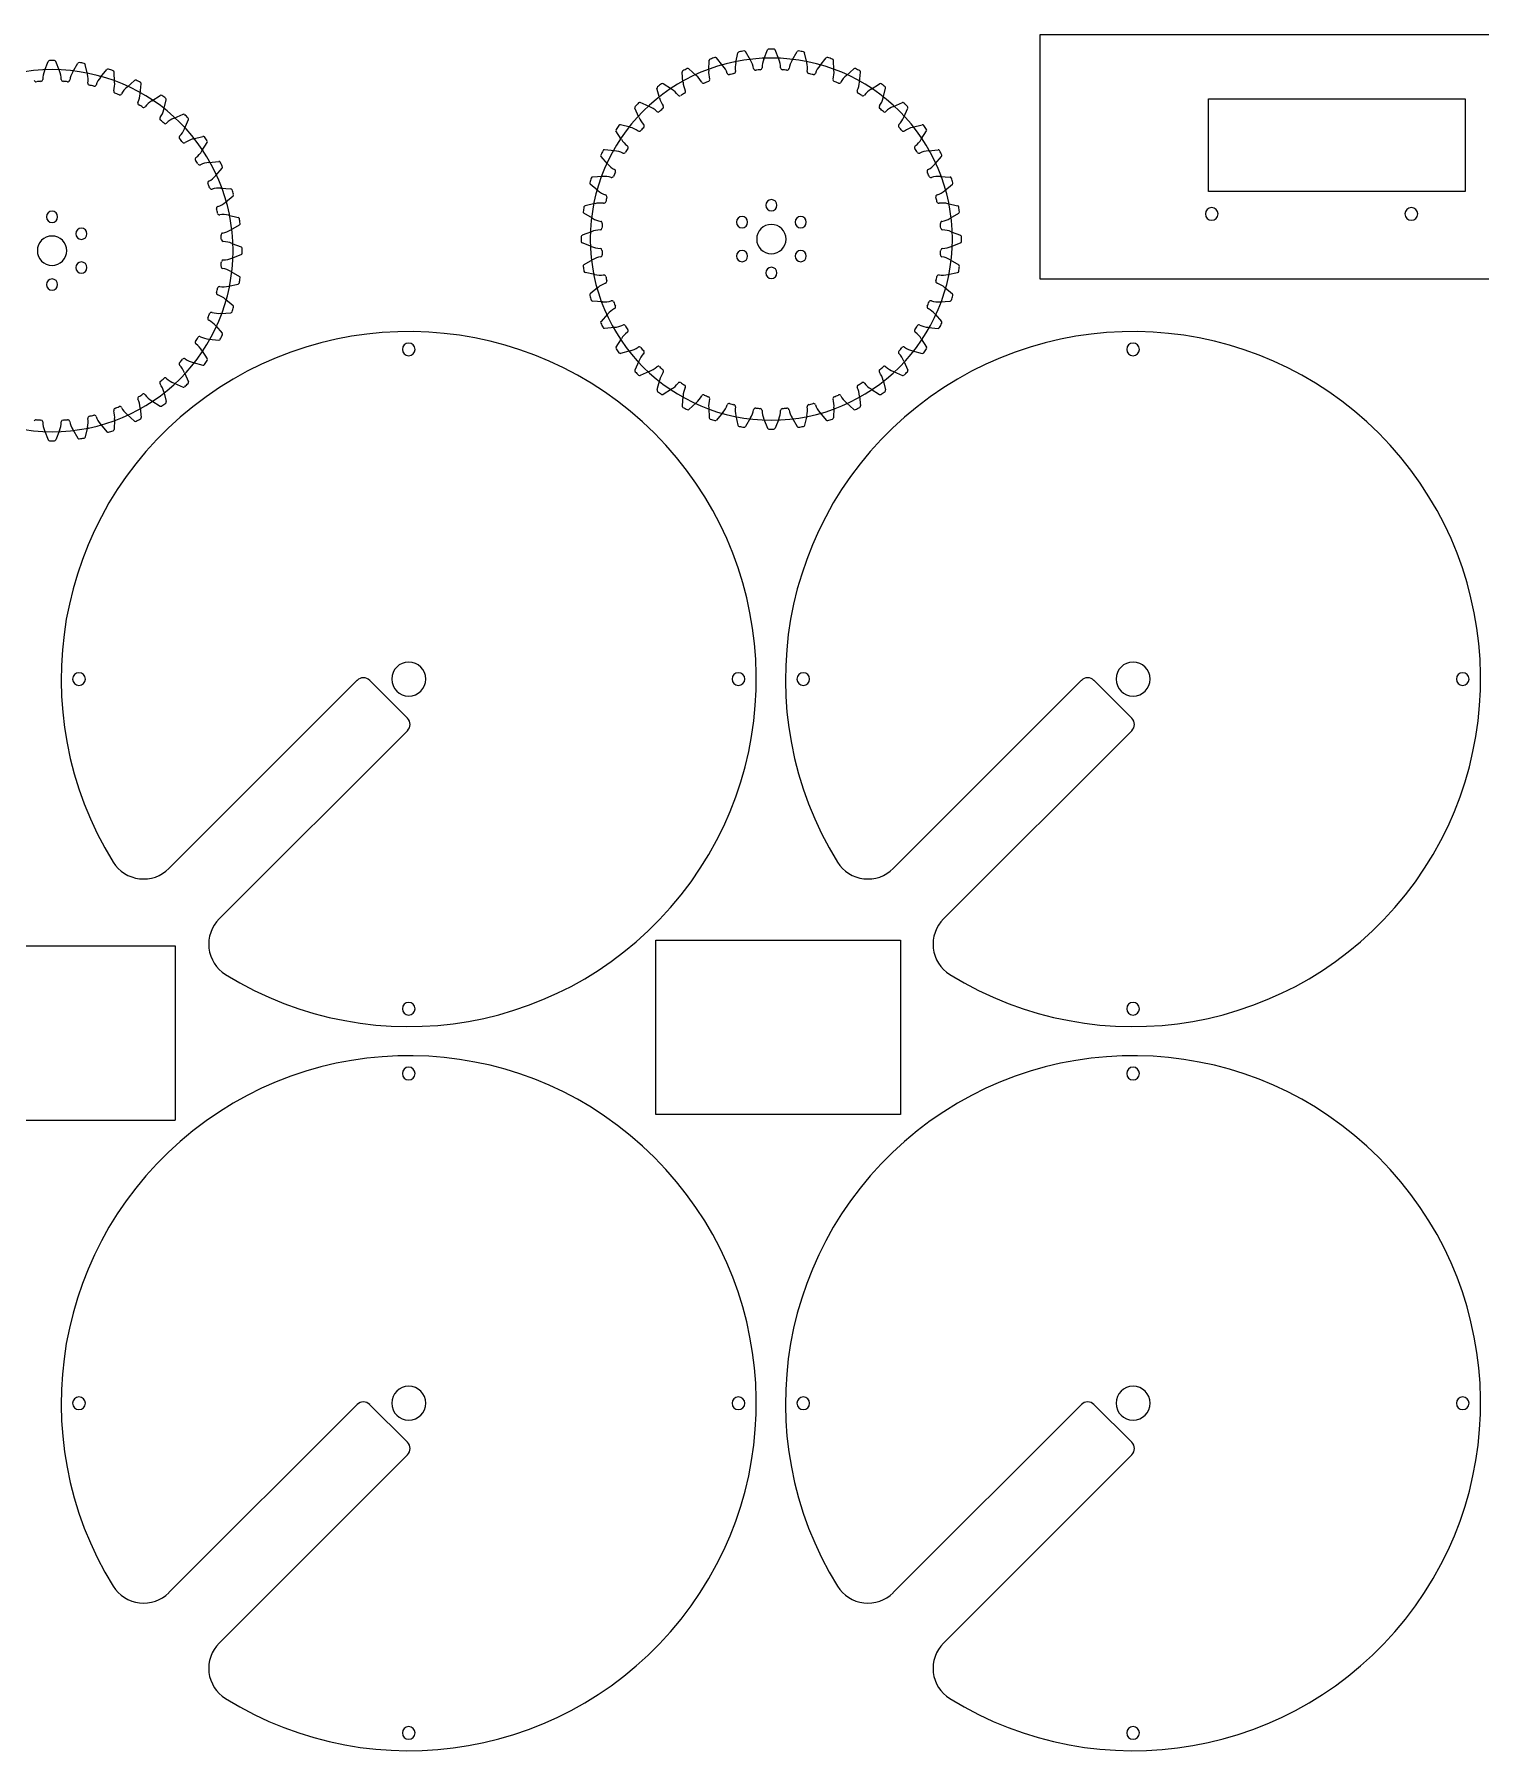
# Model space of a CAD drawing. Header units: inches. Extents: x 0.2 to 47.9, y 0.4 to 46.3.
# Drawn here: x 15.86 to 31.84, y 16.41 to 35.37 of the extents above; entities that cross this region are included whole.
import ezdxf

# ---------------------------------------------------------------- set-up
doc = ezdxf.new("R2010")
doc.units = ezdxf.units.IN
doc.layers.get('0').update_dxf_attribs({"linetype": 'CONTINUOUS'})
doc.layers.add('10', color=7, linetype='CONTINUOUS')
doc.layers.add('3', color=7, linetype='CONTINUOUS')

msp = doc.modelspace()

# ---------------------------------------------------------------- linework, layer by layer
at = {"color": 0, "linetype": 'CONTINUOUS'}
for p, q in [((26.976, 32.668), (26.976, 35.372)), ((26.976, 35.372), (38.794, 35.372)), ((28.834, 34.66), (31.669, 34.66)), ((28.834, 33.637), (28.834, 34.66)), ((31.669, 34.66), (31.669, 33.637)), ((31.669, 33.637), (28.834, 33.637)), ((38.794, 32.668), (26.976, 32.668)), ((17.35, 26.157), (19.429, 28.236)), ((19.986, 27.818), (19.568, 28.236)), ((25.35, 26.157), (27.429, 28.236)), ((27.986, 27.818), (27.568, 28.236)), ((17.907, 25.6), (19.986, 27.679)), ((25.907, 25.6), (27.986, 27.679)), ((14.714, 25.304), (17.419, 25.304)), ((17.419, 25.304), (17.419, 23.375)), ((22.728, 23.438), (22.728, 25.367)), ((22.728, 25.367), (25.433, 25.367)), ((25.433, 25.367), (25.433, 23.438)), ((14.714, 23.375), (17.419, 23.375)), ((25.433, 23.438), (22.728, 23.438)), ((17.35, 18.157), (19.429, 20.236)), ((19.986, 19.818), (19.568, 20.236)), ((25.35, 18.157), (27.429, 20.236)), ((27.986, 19.818), (27.568, 20.236)), ((17.907, 17.6), (19.986, 19.679)), ((25.907, 17.6), (27.986, 19.679))]:
    msp.add_line(p, q, dxfattribs=at)
for centre, radius, start, end in [((16.06, 33.356), 0.0625, 360, 180), ((16.06, 33.356), 0.0625, 360, 180), ((24.005, 33.484), 0.0625, 360, 180), ((24.005, 33.484), 0.0625, 360, 180), ((24.005, 33.484), 0.0625, 180, 360), ((24.005, 33.484), 0.0625, 180, 360), ((28.869, 33.388), 0.0703, 360, 180), ((28.869, 33.388), 0.0703, 180, 360), ((31.074, 33.388), 0.0703, 360, 180), ((31.074, 33.388), 0.0703, 180, 360), ((16.06, 33.356), 0.0625, 180, 360), ((16.06, 33.356), 0.0625, 180, 360), ((16.384, 33.169), 0.0625, 360, 180), ((16.384, 33.169), 0.0625, 360, 180), ((23.681, 33.297), 0.0625, 360, 180), ((23.681, 33.297), 0.0625, 360, 180), ((23.681, 33.297), 0.0625, 180, 360), ((23.681, 33.297), 0.0625, 180, 360), ((24.005, 33.11), 0.162, 360, 180), ((24.005, 33.11), 0.162, 360, 180), ((24.329, 33.297), 0.0625, 360, 180), ((24.329, 33.297), 0.0625, 360, 180), ((24.329, 33.297), 0.0625, 180, 360), ((24.329, 33.297), 0.0625, 180, 360), ((16.06, 32.982), 0.162, 360, 180), ((16.06, 32.982), 0.162, 360, 180), ((16.384, 33.169), 0.0625, 180, 360), ((16.384, 33.169), 0.0625, 180, 360), ((24.005, 33.11), 0.162, 180, 360), ((24.005, 33.11), 0.162, 180, 360), ((16.06, 32.982), 0.162, 180, 360), ((16.06, 32.982), 0.162, 180, 360), ((16.384, 32.795), 0.0625, 360, 180), ((16.384, 32.795), 0.0625, 360, 180), ((23.681, 32.923), 0.0625, 360, 180), ((23.681, 32.923), 0.0625, 360, 180), ((23.681, 32.923), 0.0625, 180, 360), ((23.681, 32.923), 0.0625, 180, 360), ((24.329, 32.923), 0.0625, 360, 180), ((24.329, 32.923), 0.0625, 360, 180), ((24.329, 32.923), 0.0625, 180, 360), ((24.329, 32.923), 0.0625, 180, 360), ((16.06, 32.608), 0.0625, 360, 180), ((16.06, 32.608), 0.0625, 360, 180), ((16.384, 32.795), 0.0625, 180, 360), ((16.384, 32.795), 0.0625, 180, 360), ((24.005, 32.736), 0.0625, 360, 180), ((24.005, 32.736), 0.0625, 360, 180), ((24.005, 32.736), 0.0625, 180, 360), ((24.005, 32.736), 0.0625, 180, 360), ((16.06, 32.608), 0.0625, 180, 360), ((16.06, 32.608), 0.0625, 180, 360), ((20, 28.25), 3.839, 45, 211.787), ((28, 28.25), 3.839, 45, 211.787), ((20, 31.892), 0.0703, 360, 180), ((20, 31.892), 0.0703, 180, 360), ((28, 31.892), 0.0703, 360, 180), ((28, 31.892), 0.0703, 180, 360), ((20, 28.25), 3.839, 238.213, 45), ((28, 28.25), 3.839, 238.213, 45), ((16.358, 28.25), 0.0703, 360, 180), ((19.499, 28.166), 0.0984, 45, 135), ((20, 28.25), 0.188, 360, 180), ((23.642, 28.25), 0.0703, 360, 180), ((24.358, 28.25), 0.0703, 360, 180), ((27.499, 28.166), 0.0984, 45, 135), ((28, 28.25), 0.188, 360, 180), ((31.642, 28.25), 0.0703, 360, 180), ((16.358, 28.25), 0.0703, 180, 360), ((20, 28.25), 0.188, 180, 360), ((23.642, 28.25), 0.0703, 180, 360), ((24.358, 28.25), 0.0703, 180, 360), ((28, 28.25), 0.188, 180, 360), ((31.642, 28.25), 0.0703, 180, 360), ((19.916, 27.749), 0.0984, 315, 45), ((27.916, 27.749), 0.0984, 315, 45), ((17.072, 26.435), 0.394, 211.787, 315), ((25.072, 26.435), 0.394, 211.787, 315), ((18.185, 25.322), 0.394, 135, 238.213), ((26.185, 25.322), 0.394, 135, 238.213), ((20, 24.608), 0.0703, 360, 180), ((28, 24.608), 0.0703, 360, 180), ((20, 24.608), 0.0703, 180, 360), ((28, 24.608), 0.0703, 180, 360), ((20, 20.25), 3.839, 45, 211.787), ((28, 20.25), 3.839, 45, 211.787), ((20, 23.892), 0.0703, 360, 180), ((20, 23.892), 0.0703, 180, 360), ((28, 23.892), 0.0703, 360, 180), ((28, 23.892), 0.0703, 180, 360), ((20, 20.25), 3.839, 238.213, 45), ((28, 20.25), 3.839, 238.213, 45), ((16.358, 20.25), 0.0703, 360, 180), ((20, 20.25), 0.188, 360, 180), ((23.642, 20.25), 0.0703, 360, 180), ((24.358, 20.25), 0.0703, 360, 180), ((28, 20.25), 0.188, 360, 180), ((31.642, 20.25), 0.0703, 360, 180), ((16.358, 20.25), 0.0703, 180, 360), ((19.499, 20.166), 0.0984, 45, 135), ((20, 20.25), 0.188, 180, 360), ((23.642, 20.25), 0.0703, 180, 360), ((24.358, 20.25), 0.0703, 180, 360), ((27.499, 20.166), 0.0984, 45, 135), ((28, 20.25), 0.188, 180, 360), ((31.642, 20.25), 0.0703, 180, 360), ((19.916, 19.749), 0.0984, 315, 45), ((27.916, 19.749), 0.0984, 315, 45), ((17.072, 18.435), 0.394, 211.787, 315), ((25.072, 18.435), 0.394, 211.787, 315), ((18.185, 17.322), 0.394, 135, 238.213), ((26.185, 17.322), 0.394, 135, 238.213), ((20, 16.608), 0.0703, 360, 180), ((20, 16.608), 0.0703, 180, 360), ((28, 16.608), 0.0703, 360, 180), ((28, 16.608), 0.0703, 180, 360)]:
    msp.add_arc(centre, radius, start, end, dxfattribs=at)
at = {"layer": '10', "color": 10, "linetype": 'CONTINUOUS'}
for centre, start, end in [((24.005, 33.11), 360, 180), ((16.06, 32.982), 360, 180), ((24.005, 33.11), 180, 360), ((16.06, 32.982), 180, 360)]:
    msp.add_arc(centre, 2, start, end, dxfattribs=at)
at = {"layer": '3', "color": 3, "linetype": 'CONTINUOUS'}
for p, q in [((23.313, 34.976), (23.319, 35.085)), ((23.468, 35.026), (23.399, 35.111)), ((23.613, 35.061), (23.636, 35.168)), ((23.775, 35.087), (23.719, 35.181)), ((23.923, 35.098), (23.963, 35.2)), ((24.087, 35.098), (24.047, 35.2)), ((24.235, 35.087), (24.29, 35.181)), ((24.397, 35.061), (24.373, 35.168)), ((24.541, 35.026), (24.611, 35.111)), ((24.697, 34.976), (24.69, 35.085)), ((15.978, 34.97), (16.018, 35.071)), ((16.142, 34.97), (16.102, 35.071)), ((16.29, 34.958), (16.345, 35.052)), ((16.452, 34.932), (16.428, 35.039)), ((16.596, 34.898), (16.666, 34.982)), ((16.752, 34.847), (16.746, 34.956)), ((23.029, 34.844), (23.019, 34.953)), ((23.175, 34.919), (23.093, 34.991)), ((24.834, 34.919), (24.916, 34.991)), ((24.98, 34.844), (24.991, 34.953)), ((16.89, 34.79), (16.971, 34.863)), ((17.035, 34.716), (17.046, 34.825)), ((22.77, 34.67), (22.742, 34.776)), ((22.902, 34.767), (22.81, 34.826)), ((25.107, 34.767), (25.199, 34.826)), ((25.239, 34.67), (25.267, 34.776)), ((17.162, 34.638), (17.254, 34.697)), ((17.295, 34.542), (17.322, 34.648)), ((22.541, 34.458), (22.497, 34.558)), ((22.657, 34.574), (22.557, 34.618)), ((25.353, 34.574), (25.453, 34.618)), ((25.468, 34.458), (25.512, 34.558)), ((17.408, 34.445), (17.508, 34.489)), ((17.523, 34.329), (17.567, 34.43)), ((22.444, 34.345), (22.339, 34.372)), ((25.565, 34.345), (25.671, 34.372)), ((17.62, 34.216), (17.726, 34.244)), ((17.716, 34.084), (17.775, 34.176)), ((22.348, 34.213), (22.289, 34.305)), ((25.661, 34.213), (25.72, 34.305)), ((17.794, 33.957), (17.903, 33.968)), ((22.196, 33.94), (22.124, 34.022)), ((22.271, 34.086), (22.162, 34.096)), ((25.739, 34.086), (25.848, 34.096)), ((25.813, 33.94), (25.886, 34.022)), ((17.868, 33.811), (17.941, 33.893)), ((22.139, 33.802), (22.03, 33.796)), ((25.87, 33.802), (25.979, 33.796)), ((17.925, 33.674), (18.035, 33.667)), ((17.976, 33.518), (18.06, 33.588)), ((22.089, 33.647), (22.004, 33.716)), ((25.921, 33.647), (26.005, 33.716)), ((18.011, 33.373), (18.117, 33.35)), ((22.028, 33.34), (21.934, 33.396)), ((22.054, 33.502), (21.947, 33.479)), ((25.955, 33.502), (26.062, 33.479)), ((25.981, 33.34), (26.075, 33.396)), ((18.036, 33.212), (18.131, 33.267)), ((22.017, 33.192), (21.915, 33.152)), ((25.993, 33.192), (26.095, 33.152)), ((18.048, 33.063), (18.15, 33.023)), ((22.017, 33.028), (21.915, 33.068)), ((25.993, 33.028), (26.095, 33.068)), ((18.048, 32.9), (18.15, 32.94)), ((22.028, 32.88), (21.934, 32.825)), ((25.981, 32.88), (26.075, 32.825)), ((18.011, 32.59), (18.117, 32.613)), ((18.036, 32.751), (18.131, 32.696)), ((22.054, 32.718), (21.947, 32.742)), ((25.955, 32.718), (26.062, 32.742)), ((17.976, 32.445), (18.06, 32.376)), ((22.089, 32.574), (22.004, 32.504)), ((22.139, 32.418), (22.03, 32.425)), ((25.87, 32.418), (25.979, 32.425)), ((25.921, 32.574), (26.005, 32.504)), ((17.925, 32.289), (18.035, 32.296)), ((22.196, 32.281), (22.124, 32.199)), ((25.813, 32.281), (25.886, 32.199)), ((17.868, 32.152), (17.941, 32.07)), ((22.271, 32.135), (22.162, 32.124)), ((25.739, 32.135), (25.848, 32.124)), ((17.716, 31.879), (17.775, 31.787)), ((17.794, 32.006), (17.903, 31.995)), ((22.348, 32.008), (22.289, 31.916)), ((22.444, 31.876), (22.339, 31.848)), ((25.565, 31.876), (25.671, 31.848)), ((25.661, 32.008), (25.72, 31.916)), ((17.62, 31.747), (17.726, 31.719)), ((22.541, 31.762), (22.497, 31.662)), ((25.468, 31.762), (25.512, 31.662)), ((17.408, 31.518), (17.508, 31.474)), ((17.523, 31.634), (17.567, 31.533)), ((22.657, 31.647), (22.557, 31.603)), ((22.77, 31.55), (22.742, 31.444)), ((25.239, 31.55), (25.267, 31.444)), ((25.353, 31.647), (25.453, 31.603)), ((17.162, 31.325), (17.254, 31.266)), ((17.295, 31.421), (17.322, 31.315)), ((22.902, 31.454), (22.81, 31.395)), ((23.029, 31.376), (23.019, 31.267)), ((23.175, 31.302), (23.093, 31.229)), ((24.834, 31.302), (24.916, 31.229)), ((24.98, 31.376), (24.991, 31.267)), ((25.107, 31.454), (25.199, 31.395)), ((16.752, 31.116), (16.746, 31.007)), ((16.89, 31.173), (16.971, 31.1)), ((17.035, 31.247), (17.046, 31.138)), ((23.313, 31.245), (23.319, 31.136)), ((23.468, 31.194), (23.399, 31.11)), ((23.613, 31.159), (23.636, 31.053)), ((23.775, 31.134), (23.719, 31.04)), ((23.923, 31.122), (23.963, 31.02)), ((24.087, 31.122), (24.047, 31.02)), ((24.235, 31.134), (24.29, 31.04)), ((24.397, 31.159), (24.373, 31.053)), ((24.541, 31.194), (24.611, 31.11)), ((24.697, 31.245), (24.69, 31.136)), ((15.978, 30.994), (16.018, 30.892)), ((16.142, 30.994), (16.102, 30.892)), ((16.29, 31.005), (16.345, 30.911)), ((16.452, 31.031), (16.428, 30.924)), ((16.596, 31.066), (16.666, 30.981))]:
    msp.add_line(p, q, dxfattribs=at)
for centre, radius, start, end in [((16.033, 35.066), 0.0157, 90.7491, 158.5995), ((16.06, 32.982), 2.1, 89.2509, 90.7491), ((16.087, 35.066), 0.0157, 21.4005, 89.2509), ((23.335, 35.084), 0.0157, 108.7491, 176.5995), ((24.005, 33.11), 2.1, 107.2509, 108.7491), ((23.387, 35.101), 0.0157, 39.4005, 107.2509), ((23.652, 35.164), 0.0157, 99.7491, 167.5995), ((24.005, 33.11), 2.1, 98.2509, 99.7491), ((23.706, 35.173), 0.0157, 30.4005, 98.2509), ((23.567, 34.954), 0.246, 9.4167, 32.4561), ((24.149, 35), 0.246, 156.5439, 179.5833), ((23.978, 35.194), 0.0157, 90.7491, 158.5995), ((24.005, 33.11), 2.1, 89.2509, 90.7491), ((24.032, 35.194), 0.0157, 21.4005, 89.2509), ((23.861, 35), 0.246, 0.4167, 23.4561), ((24.443, 34.954), 0.246, 147.5439, 170.5833), ((24.304, 35.173), 0.0157, 81.7491, 149.5995), ((24.005, 33.11), 2.1, 80.2509, 81.7491), ((24.358, 35.164), 0.0157, 12.4005, 80.2509), ((24.623, 35.101), 0.0157, 72.7491, 140.5995), ((24.005, 33.11), 2.1, 71.2509, 72.7491), ((24.675, 35.084), 0.0157, 3.4005, 71.2509), ((16.204, 34.871), 0.246, 156.5439, 179.5833), ((15.916, 34.871), 0.246, 0.4167, 23.4561), ((16.498, 34.826), 0.246, 147.5439, 170.5833), ((16.359, 35.044), 0.0157, 81.7491, 149.5995), ((16.06, 32.982), 2.1, 80.2509, 81.7491), ((16.413, 35.036), 0.0157, 12.4005, 80.2509), ((16.213, 34.871), 0.246, 351.4167, 14.4561), ((16.781, 34.734), 0.246, 138.5439, 161.5833), ((16.678, 34.972), 0.0157, 72.7491, 140.5995), ((16.06, 32.982), 2.1, 71.2509, 72.7491), ((16.73, 34.955), 0.0157, 3.4005, 71.2509), ((23.034, 34.955), 0.0157, 117.7491, 185.5995), ((24.005, 33.11), 2.1, 116.2509, 117.7491), ((23.083, 34.98), 0.0157, 48.4005, 116.2509), ((23.018, 34.729), 0.246, 27.4167, 50.4561), ((23.558, 34.952), 0.246, 174.5439, 197.5833), ((23.284, 34.863), 0.246, 18.4167, 41.4561), ((23.537, 34.948), 0.0209, 198.4167, 284.2797), ((24.005, 33.11), 1.875, 102.7203, 104.2797), ((23.587, 34.96), 0.0209, 282.7203, 8.5833), ((23.852, 34.999), 0.246, 165.5439, 188.5833), ((23.83, 34.998), 0.0209, 189.4167, 275.2797), ((24.005, 33.11), 1.875, 93.7203, 95.2797), ((23.882, 35.002), 0.0209, 273.7203, 359.5833), ((24.128, 35.002), 0.0209, 180.4167, 266.2797), ((24.005, 33.11), 1.875, 84.7203, 86.2797), ((24.179, 34.998), 0.0209, 264.7203, 350.5833), ((24.158, 34.999), 0.246, 351.4167, 14.4561), ((24.422, 34.96), 0.0209, 171.4167, 257.2797), ((24.005, 33.11), 1.875, 75.7203, 77.2797), ((24.472, 34.948), 0.0209, 255.7203, 341.5833), ((24.726, 34.863), 0.246, 138.5439, 161.5833), ((24.452, 34.952), 0.246, 342.4167, 5.4561), ((24.991, 34.729), 0.246, 129.5439, 152.5833), ((24.927, 34.98), 0.0157, 63.7491, 131.5995), ((24.005, 33.11), 2.1, 62.2509, 63.7491), ((24.975, 34.955), 0.0157, 354.4005, 62.2509), ((15.885, 34.869), 0.0209, 189.4167, 275.2797), ((16.06, 32.982), 1.875, 93.7203, 95.2797), ((15.937, 34.873), 0.0209, 273.7203, 359.5833), ((16.183, 34.873), 0.0209, 180.4167, 266.2797), ((16.06, 32.982), 1.875, 84.7203, 86.2797), ((16.234, 34.869), 0.0209, 264.7203, 350.5833), ((16.477, 34.831), 0.0209, 171.4167, 257.2797), ((16.06, 32.982), 1.875, 75.7203, 77.2797), ((16.528, 34.819), 0.0209, 255.7203, 341.5833), ((16.762, 34.743), 0.0209, 162.4167, 248.2797), ((16.507, 34.824), 0.246, 342.4167, 5.4561), ((16.06, 32.982), 1.875, 66.7203, 68.2797), ((16.809, 34.723), 0.0209, 246.7203, 332.5833), ((17.046, 34.6), 0.246, 129.5439, 152.5833), ((16.982, 34.851), 0.0157, 63.7491, 131.5995), ((16.06, 32.982), 2.1, 62.2509, 63.7491), ((16.789, 34.731), 0.246, 333.4167, 356.4561), ((17.03, 34.826), 0.0157, 354.4005, 62.2509), ((17.263, 34.684), 0.0157, 54.7491, 122.5995), ((22.758, 34.78), 0.0157, 126.7491, 194.5995), ((24.005, 33.11), 2.1, 125.2509, 126.7491), ((22.802, 34.812), 0.0157, 57.4005, 125.2509), ((22.777, 34.554), 0.246, 36.4167, 59.4561), ((22.992, 34.713), 0.0209, 216.4167, 302.2797), ((24.005, 33.11), 1.875, 120.7203, 122.2797), ((23.275, 34.86), 0.246, 183.5439, 206.5833), ((23.036, 34.74), 0.0209, 300.7203, 26.5833), ((23.255, 34.852), 0.0209, 207.4167, 293.2797), ((24.005, 33.11), 1.875, 111.7203, 113.2797), ((23.303, 34.872), 0.0209, 291.7203, 17.5833), ((24.706, 34.872), 0.0209, 162.4167, 248.2797), ((24.005, 33.11), 1.875, 66.7203, 68.2797), ((24.754, 34.852), 0.0209, 246.7203, 332.5833), ((24.973, 34.74), 0.0209, 153.4167, 239.2797), ((24.734, 34.86), 0.246, 333.4167, 356.4561), ((24.005, 33.11), 1.875, 57.7203, 59.2797), ((25.017, 34.713), 0.0209, 237.7203, 323.5833), ((25.232, 34.554), 0.246, 120.5439, 143.5833), ((25.208, 34.812), 0.0157, 54.7491, 122.5995), ((24.005, 33.11), 2.1, 53.2509, 54.7491), ((25.252, 34.78), 0.0157, 345.4005, 53.2509), ((17.028, 34.611), 0.0209, 153.4167, 239.2797), ((16.06, 32.982), 1.875, 57.7203, 59.2797), ((17.072, 34.584), 0.0209, 237.7203, 323.5833), ((17.287, 34.426), 0.246, 120.5439, 143.5833), ((17.054, 34.595), 0.246, 324.4167, 347.4561), ((16.06, 32.982), 2.1, 53.2509, 54.7491), ((17.307, 34.652), 0.0157, 345.4005, 53.2509), ((22.512, 34.565), 0.0157, 135.7491, 203.5995), ((24.005, 33.11), 2.1, 134.2509, 135.7491), ((22.55, 34.603), 0.0157, 66.4005, 134.2509), ((22.566, 34.345), 0.246, 45.4167, 68.4561), ((22.754, 34.535), 0.0209, 225.4167, 311.2797), ((24.005, 33.11), 1.875, 129.7203, 131.2797), ((23.011, 34.724), 0.246, 192.5439, 215.5833), ((22.793, 34.568), 0.0209, 309.7203, 35.5833), ((25.216, 34.568), 0.0209, 144.4167, 230.2797), ((24.999, 34.724), 0.246, 324.4167, 347.4561), ((24.005, 33.11), 1.875, 48.7203, 50.2797), ((25.256, 34.535), 0.0209, 228.7203, 314.5833), ((25.443, 34.345), 0.246, 111.5439, 134.5833), ((25.459, 34.603), 0.0157, 45.7491, 113.5995), ((24.005, 33.11), 2.1, 44.2509, 45.7491), ((25.498, 34.565), 0.0157, 336.4005, 44.2509), ((17.271, 34.44), 0.0209, 144.4167, 230.2797), ((16.06, 32.982), 1.875, 48.7203, 50.2797), ((17.311, 34.406), 0.0209, 228.7203, 314.5833), ((17.498, 34.216), 0.246, 111.5439, 134.5833), ((17.294, 34.42), 0.246, 315.4167, 338.4561), ((17.514, 34.474), 0.0157, 45.7491, 113.5995), ((16.06, 32.982), 2.1, 44.2509, 45.7491), ((17.553, 34.436), 0.0157, 336.4005, 44.2509), ((22.303, 34.313), 0.0157, 144.7491, 212.5995), ((24.005, 33.11), 2.1, 143.2509, 144.7491), ((22.335, 34.357), 0.0157, 75.4005, 143.2509), ((22.391, 34.104), 0.246, 54.4167, 77.4561), ((22.77, 34.549), 0.246, 201.5439, 224.5833), ((24.005, 33.11), 1.875, 138.7203, 140.2797), ((22.58, 34.361), 0.0209, 318.7203, 44.5833), ((25.43, 34.361), 0.0209, 135.4167, 221.2797), ((24.005, 33.11), 1.875, 39.7203, 41.2797), ((25.239, 34.549), 0.246, 315.4167, 338.4561), ((25.619, 34.104), 0.246, 102.5439, 125.5833), ((25.675, 34.357), 0.0157, 36.7491, 104.5995), ((24.005, 33.11), 2.1, 35.2509, 36.7491), ((25.707, 34.313), 0.0157, 327.4005, 35.2509), ((17.485, 34.232), 0.0209, 135.4167, 221.2797), ((16.06, 32.982), 1.875, 39.7203, 41.2797), ((17.518, 34.193), 0.0209, 219.7203, 305.5833), ((17.674, 33.976), 0.246, 102.5439, 125.5833), ((17.73, 34.229), 0.0157, 36.7491, 104.5995), ((16.06, 32.982), 2.1, 35.2509, 36.7491), ((17.762, 34.184), 0.0157, 327.4005, 35.2509), ((22.561, 34.338), 0.246, 210.5439, 233.5833), ((22.402, 34.123), 0.0209, 327.7203, 53.5833), ((22.546, 34.322), 0.0209, 234.4167, 320.2797), ((25.463, 34.322), 0.0209, 219.7203, 305.5833), ((25.608, 34.123), 0.0209, 126.4167, 212.2797), ((25.449, 34.338), 0.246, 306.4167, 329.4561), ((17.663, 33.994), 0.0209, 126.4167, 212.2797), ((16.06, 32.982), 1.875, 30.7203, 32.2797), ((17.504, 34.209), 0.246, 306.4167, 329.4561), ((17.809, 33.711), 0.246, 93.5439, 116.5833), ((17.905, 33.952), 0.0157, 27.7491, 95.5995), ((16.06, 32.982), 2.1, 26.2509, 27.7491), ((22.135, 34.032), 0.0157, 153.7491, 221.5995), ((24.005, 33.11), 2.1, 152.2509, 153.7491), ((22.16, 34.081), 0.0157, 84.4005, 152.2509), ((22.255, 33.84), 0.246, 63.4167, 86.4561), ((22.375, 34.079), 0.0209, 243.4167, 329.2797), ((24.005, 33.11), 1.875, 147.7203, 149.2797), ((24.005, 33.11), 1.875, 30.7203, 32.2797), ((25.635, 34.079), 0.0209, 210.7203, 296.5833), ((25.754, 33.84), 0.246, 93.5439, 116.5833), ((25.849, 34.081), 0.0157, 27.7491, 95.5995), ((24.005, 33.11), 2.1, 26.2509, 27.7491), ((25.874, 34.032), 0.0157, 318.4005, 26.2509), ((17.69, 33.95), 0.0209, 210.7203, 296.5833), ((17.678, 33.968), 0.246, 297.4167, 320.4561), ((17.929, 33.903), 0.0157, 318.4005, 26.2509), ((24.005, 33.11), 2.1, 161.2509, 162.7491), ((22.031, 33.78), 0.0157, 93.4005, 161.2509), ((22.163, 33.557), 0.246, 72.4167, 95.4561), ((22.386, 34.097), 0.246, 219.5439, 242.5833), ((22.243, 33.812), 0.0209, 252.4167, 338.2797), ((24.005, 33.11), 1.875, 156.7203, 158.2797), ((22.263, 33.86), 0.0209, 336.7203, 62.5833), ((25.746, 33.86), 0.0209, 117.4167, 203.2797), ((24.005, 33.11), 1.875, 21.7203, 23.2797), ((25.623, 34.097), 0.246, 297.4167, 320.4561), ((25.766, 33.812), 0.0209, 201.7203, 287.5833), ((25.847, 33.557), 0.246, 84.5439, 107.5833), ((25.978, 33.78), 0.0157, 18.7491, 86.5995), ((24.005, 33.11), 2.1, 17.2509, 18.7491), ((17.801, 33.731), 0.0209, 117.4167, 203.2797), ((16.06, 32.982), 1.875, 21.7203, 23.2797), ((17.821, 33.683), 0.0209, 201.7203, 287.5833), ((17.902, 33.428), 0.246, 84.5439, 107.5833), ((18.034, 33.651), 0.0157, 18.7491, 86.5995), ((16.06, 32.982), 2.1, 17.2509, 18.7491), ((18.05, 33.6), 0.0157, 309.4005, 17.2509), ((22.014, 33.728), 0.0157, 162.7491, 230.5995), ((22.252, 33.831), 0.246, 228.5439, 251.5833), ((22.167, 33.578), 0.0209, 345.7203, 71.5833), ((24.005, 33.11), 1.875, 165.7203, 167.2797), ((25.842, 33.578), 0.0209, 108.4167, 194.2797), ((24.005, 33.11), 1.875, 12.7203, 14.2797), ((25.758, 33.831), 0.246, 288.4167, 311.4561), ((25.995, 33.728), 0.0157, 309.4005, 17.2509), ((17.897, 33.449), 0.0209, 108.4167, 194.2797), ((16.06, 32.982), 1.875, 12.7203, 14.2797), ((17.909, 33.399), 0.0209, 192.7203, 278.5833), ((17.813, 33.703), 0.246, 288.4167, 311.4561), ((17.949, 33.135), 0.246, 75.5439, 98.5833), ((24.005, 33.11), 2.1, 170.2509, 171.7491), ((21.942, 33.409), 0.0157, 171.7491, 239.5995), ((21.951, 33.463), 0.0157, 102.4005, 170.2509), ((22.116, 33.263), 0.246, 81.4167, 104.4561), ((22.155, 33.528), 0.0209, 261.4167, 347.2797), ((25.854, 33.528), 0.0209, 192.7203, 278.5833), ((25.894, 33.263), 0.246, 75.5439, 98.5833), ((26.059, 33.463), 0.0157, 9.7491, 77.5995), ((24.005, 33.11), 2.1, 8.2509, 9.7491), ((26.067, 33.409), 0.0157, 300.4005, 8.2509), ((17.904, 33.42), 0.246, 279.4167, 302.4561), ((18.114, 33.334), 0.0157, 9.7491, 77.5995), ((16.06, 32.982), 2.1, 8.2509, 9.7491), ((18.123, 33.281), 0.0157, 300.4005, 8.2509), ((22.115, 32.966), 0.246, 90.4167, 113.4561), ((22.161, 33.548), 0.246, 237.5439, 260.5833), ((22.113, 33.233), 0.0209, 270.4167, 356.2797), ((22.117, 33.285), 0.0209, 354.7203, 80.5833), ((24.005, 33.11), 1.875, 174.7203, 176.2797), ((25.893, 33.285), 0.0209, 99.4167, 185.2797), ((24.005, 33.11), 1.875, 3.7203, 5.2797), ((25.897, 33.233), 0.0209, 183.7203, 269.5833), ((25.849, 33.548), 0.246, 279.4167, 302.4561), ((25.895, 32.966), 0.246, 66.5439, 89.5833), ((17.948, 33.156), 0.0209, 99.4167, 185.2797), ((16.06, 32.982), 1.875, 3.7203, 5.2797), ((17.952, 33.105), 0.0209, 183.7203, 269.5833), ((17.95, 32.837), 0.246, 66.5439, 89.5833), ((18.144, 33.009), 0.0157, 0.7491, 68.5995), ((16.06, 32.982), 2.1, 359.2509, 0.7491), ((21.921, 33.137), 0.0157, 111.4005, 179.2509), ((24.005, 33.11), 2.1, 179.2509, 180.7491), ((21.921, 33.083), 0.0157, 180.7491, 248.5995), ((22.115, 33.254), 0.246, 246.5439, 269.5833), ((22.113, 32.987), 0.0209, 3.7203, 89.5833), ((25.897, 32.987), 0.0209, 90.4167, 176.2797), ((25.895, 33.254), 0.246, 270.4167, 293.4561), ((26.089, 33.137), 0.0157, 0.7491, 68.5995), ((26.089, 33.083), 0.0157, 291.4005, 359.2509), ((24.005, 33.11), 2.1, 359.2509, 0.7491), ((16.06, 32.982), 1.875, 354.7203, 356.2797), ((17.948, 32.807), 0.0209, 174.7203, 260.5833), ((17.952, 32.859), 0.0209, 90.4167, 176.2797), ((17.95, 33.126), 0.246, 270.4167, 293.4561), ((18.144, 32.954), 0.0157, 291.4005, 359.2509), ((21.942, 32.811), 0.0157, 120.4005, 188.2509), ((24.005, 33.11), 2.1, 188.2509, 189.7491), ((22.161, 32.672), 0.246, 99.4167, 122.4561), ((22.117, 32.936), 0.0209, 279.4167, 5.2797), ((24.005, 33.11), 1.875, 183.7203, 185.2797), ((24.005, 33.11), 1.875, 354.7203, 356.2797), ((25.893, 32.936), 0.0209, 174.7203, 260.5833), ((25.849, 32.672), 0.246, 57.5439, 80.5833), ((24.005, 33.11), 2.1, 350.2509, 351.7491), ((26.067, 32.811), 0.0157, 351.7491, 59.5995), ((17.904, 32.543), 0.246, 57.5439, 80.5833), ((18.114, 32.629), 0.0157, 282.4005, 350.2509), ((16.06, 32.982), 2.1, 350.2509, 351.7491), ((18.123, 32.682), 0.0157, 351.7491, 59.5995), ((21.951, 32.757), 0.0157, 189.7491, 257.5995), ((22.116, 32.957), 0.246, 255.5439, 278.5833), ((22.252, 32.389), 0.246, 108.4167, 131.4561), ((22.155, 32.693), 0.0209, 12.7203, 98.5833), ((22.167, 32.643), 0.0209, 288.4167, 14.2797), ((24.005, 33.11), 1.875, 192.7203, 194.2797), ((25.842, 32.643), 0.0209, 165.7203, 251.5833), ((24.005, 33.11), 1.875, 345.7203, 347.2797), ((25.854, 32.693), 0.0209, 81.4167, 167.2797), ((25.758, 32.389), 0.246, 48.5439, 71.5833), ((25.894, 32.957), 0.246, 261.4167, 284.4561), ((26.059, 32.757), 0.0157, 282.4005, 350.2509), ((17.897, 32.514), 0.0209, 165.7203, 251.5833), ((16.06, 32.982), 1.875, 345.7203, 347.2797), ((17.909, 32.564), 0.0209, 81.4167, 167.2797), ((17.813, 32.26), 0.246, 48.5439, 71.5833), ((17.949, 32.828), 0.246, 261.4167, 284.4561), ((22.014, 32.492), 0.0157, 129.4005, 197.2509), ((24.005, 33.11), 2.1, 197.2509, 198.7491), ((22.031, 32.44), 0.0157, 198.7491, 266.5995), ((22.163, 32.663), 0.246, 264.5439, 287.5833), ((22.243, 32.409), 0.0209, 21.7203, 107.5833), ((25.766, 32.409), 0.0209, 72.4167, 158.2797), ((25.847, 32.663), 0.246, 252.4167, 275.4561), ((25.978, 32.44), 0.0157, 273.4005, 341.2509), ((24.005, 33.11), 2.1, 341.2509, 342.7491), ((25.995, 32.492), 0.0157, 342.7491, 50.5995), ((17.801, 32.232), 0.0209, 156.7203, 242.5833), ((16.06, 32.982), 1.875, 336.7203, 338.2797), ((17.821, 32.28), 0.0209, 72.4167, 158.2797), ((17.902, 32.535), 0.246, 252.4167, 275.4561), ((18.034, 32.312), 0.0157, 273.4005, 341.2509), ((16.06, 32.982), 2.1, 341.2509, 342.7491), ((18.05, 32.363), 0.0157, 342.7491, 50.5995), ((22.386, 32.124), 0.246, 117.4167, 140.4561), ((24.005, 33.11), 1.875, 201.7203, 203.2797), ((22.263, 32.361), 0.0209, 297.4167, 23.2797), ((25.746, 32.361), 0.0209, 156.7203, 242.5833), ((24.005, 33.11), 1.875, 336.7203, 338.2797), ((25.623, 32.124), 0.246, 39.5439, 62.5833), ((17.678, 31.995), 0.246, 39.5439, 62.5833), ((16.06, 32.982), 2.1, 332.2509, 333.7491), ((17.929, 32.06), 0.0157, 333.7491, 41.5995), ((22.135, 32.188), 0.0157, 138.4005, 206.2509), ((24.005, 33.11), 2.1, 206.2509, 207.7491), ((22.16, 32.14), 0.0157, 207.7491, 275.5995), ((22.255, 32.381), 0.246, 273.5439, 296.5833), ((22.561, 31.883), 0.246, 126.4167, 149.4561), ((22.375, 32.142), 0.0209, 30.7203, 116.5833), ((24.005, 33.11), 1.875, 210.7203, 212.2797), ((22.402, 32.098), 0.0209, 306.4167, 32.2797), ((25.608, 32.098), 0.0209, 147.7203, 233.5833), ((24.005, 33.11), 1.875, 327.7203, 329.2797), ((25.449, 31.883), 0.246, 30.5439, 53.5833), ((25.635, 32.142), 0.0209, 63.4167, 149.2797), ((25.754, 32.381), 0.246, 243.4167, 266.4561), ((25.849, 32.14), 0.0157, 264.4005, 332.2509), ((24.005, 33.11), 2.1, 332.2509, 333.7491), ((25.874, 32.188), 0.0157, 333.7491, 41.5995), ((17.663, 31.969), 0.0209, 147.7203, 233.5833), ((16.06, 32.982), 1.875, 327.7203, 329.2797), ((17.504, 31.754), 0.246, 30.5439, 53.5833), ((17.69, 32.013), 0.0209, 63.4167, 149.2797), ((17.809, 32.252), 0.246, 243.4167, 266.4561), ((17.905, 32.011), 0.0157, 264.4005, 332.2509), ((22.303, 31.907), 0.0157, 147.4005, 215.2509), ((24.005, 33.11), 2.1, 215.2509, 216.7491), ((22.391, 32.116), 0.246, 282.5439, 305.5833), ((22.546, 31.899), 0.0209, 39.7203, 125.5833), ((24.005, 33.11), 1.875, 219.7203, 221.2797), ((22.58, 31.859), 0.0209, 315.4167, 41.2797), ((25.43, 31.859), 0.0209, 138.7203, 224.5833), ((24.005, 33.11), 1.875, 318.7203, 320.2797), ((25.463, 31.899), 0.0209, 54.4167, 140.2797), ((25.619, 32.116), 0.246, 234.4167, 257.4561), ((24.005, 33.11), 2.1, 323.2509, 324.7491), ((25.707, 31.907), 0.0157, 324.7491, 32.5995), ((17.485, 31.731), 0.0209, 138.7203, 224.5833), ((16.06, 32.982), 1.875, 318.7203, 320.2797), ((17.294, 31.543), 0.246, 21.5439, 44.5833), ((17.518, 31.77), 0.0209, 54.4167, 140.2797), ((17.674, 31.987), 0.246, 234.4167, 257.4561), ((17.73, 31.734), 0.0157, 255.4005, 323.2509), ((16.06, 32.982), 2.1, 323.2509, 324.7491), ((17.762, 31.779), 0.0157, 324.7491, 32.5995), ((22.335, 31.863), 0.0157, 216.7491, 284.5995), ((22.77, 31.672), 0.246, 135.4167, 158.4561), ((22.566, 31.876), 0.246, 291.5439, 314.5833), ((22.754, 31.685), 0.0209, 48.7203, 134.5833), ((24.005, 33.11), 1.875, 228.7203, 230.2797), ((22.793, 31.652), 0.0209, 324.4167, 50.2797), ((25.216, 31.652), 0.0209, 129.7203, 215.5833), ((24.005, 33.11), 1.875, 309.7203, 311.2797), ((25.256, 31.685), 0.0209, 45.4167, 131.2797), ((25.443, 31.876), 0.246, 225.4167, 248.4561), ((25.239, 31.672), 0.246, 21.5439, 44.5833), ((25.675, 31.863), 0.0157, 255.4005, 323.2509), ((17.271, 31.523), 0.0209, 129.7203, 215.5833), ((17.054, 31.368), 0.246, 12.5439, 35.5833), ((16.06, 32.982), 1.875, 309.7203, 311.2797), ((17.311, 31.557), 0.0209, 45.4167, 131.2797), ((17.498, 31.747), 0.246, 225.4167, 248.4561), ((17.514, 31.489), 0.0157, 246.4005, 314.2509), ((16.06, 32.982), 2.1, 314.2509, 315.7491), ((17.553, 31.527), 0.0157, 315.7491, 23.5995), ((22.512, 31.656), 0.0157, 156.4005, 224.2509), ((24.005, 33.11), 2.1, 224.2509, 225.7491), ((22.55, 31.617), 0.0157, 225.7491, 293.5995), ((23.011, 31.496), 0.246, 144.4167, 167.4561), ((22.777, 31.666), 0.246, 300.5439, 323.5833), ((22.992, 31.507), 0.0209, 57.7203, 143.5833), ((24.005, 33.11), 1.875, 237.7203, 239.2797), ((23.036, 31.48), 0.0209, 333.4167, 59.2797), ((24.973, 31.48), 0.0209, 120.7203, 206.5833), ((24.005, 33.11), 1.875, 300.7203, 302.2797), ((25.017, 31.507), 0.0209, 36.4167, 122.2797), ((25.232, 31.666), 0.246, 216.4167, 239.4561), ((24.999, 31.496), 0.246, 12.5439, 35.5833), ((25.459, 31.617), 0.0157, 246.4005, 314.2509), ((24.005, 33.11), 2.1, 314.2509, 315.7491), ((25.498, 31.656), 0.0157, 315.7491, 23.5995), ((17.028, 31.352), 0.0209, 120.7203, 206.5833), ((16.789, 31.232), 0.246, 3.5439, 26.5833), ((16.06, 32.982), 1.875, 300.7203, 302.2797), ((17.072, 31.379), 0.0209, 36.4167, 122.2797), ((17.287, 31.537), 0.246, 216.4167, 239.4561), ((16.06, 32.982), 2.1, 305.2509, 306.7491), ((17.307, 31.311), 0.0157, 306.7491, 14.5995), ((22.758, 31.44), 0.0157, 165.4005, 233.2509), ((24.005, 33.11), 2.1, 233.2509, 234.7491), ((22.802, 31.408), 0.0157, 234.7491, 302.5995), ((23.275, 31.361), 0.246, 153.4167, 176.4561), ((23.018, 31.492), 0.246, 309.5439, 332.5833), ((23.255, 31.369), 0.0209, 66.7203, 152.5833), ((24.005, 33.11), 1.875, 246.7203, 248.2797), ((23.303, 31.349), 0.0209, 342.4167, 68.2797), ((23.558, 31.268), 0.246, 162.4167, 185.4561), ((23.537, 31.273), 0.0209, 75.7203, 161.5833), ((24.005, 33.11), 1.875, 255.7203, 257.2797), ((24.005, 33.11), 1.875, 282.7203, 284.2797), ((24.472, 31.273), 0.0209, 18.4167, 104.2797), ((24.706, 31.349), 0.0209, 111.7203, 197.5833), ((24.452, 31.268), 0.246, 354.5439, 17.5833), ((24.005, 33.11), 1.875, 291.7203, 293.2797), ((24.754, 31.369), 0.0209, 27.4167, 113.2797), ((24.991, 31.492), 0.246, 207.4167, 230.4561), ((24.734, 31.361), 0.246, 3.5439, 26.5833), ((25.208, 31.408), 0.0157, 237.4005, 305.2509), ((24.005, 33.11), 2.1, 305.2509, 306.7491), ((25.252, 31.44), 0.0157, 306.7491, 14.5995), ((15.885, 31.094), 0.0209, 84.7203, 170.5833), ((16.06, 32.982), 1.875, 264.7203, 266.2797), ((15.937, 31.09), 0.0209, 0.4167, 86.2797), ((16.183, 31.09), 0.0209, 93.7203, 179.5833), ((16.06, 32.982), 1.875, 273.7203, 275.2797), ((16.234, 31.094), 0.0209, 9.4167, 95.2797), ((16.498, 31.137), 0.246, 189.4167, 212.4561), ((16.213, 31.092), 0.246, 345.5439, 8.5833), ((16.477, 31.132), 0.0209, 102.7203, 188.5833), ((16.06, 32.982), 1.875, 282.7203, 284.2797), ((16.528, 31.144), 0.0209, 18.4167, 104.2797), ((16.781, 31.229), 0.246, 198.4167, 221.4561), ((16.762, 31.22), 0.0209, 111.7203, 197.5833), ((16.507, 31.14), 0.246, 354.5439, 17.5833), ((16.06, 32.982), 1.875, 291.7203, 293.2797), ((16.809, 31.24), 0.0209, 27.4167, 113.2797), ((17.046, 31.363), 0.246, 207.4167, 230.4561), ((16.982, 31.112), 0.0157, 228.4005, 296.2509), ((16.06, 32.982), 2.1, 296.2509, 297.7491), ((17.03, 31.137), 0.0157, 297.7491, 5.5995), ((17.263, 31.279), 0.0157, 237.4005, 305.2509), ((23.034, 31.266), 0.0157, 174.4005, 242.2509), ((24.005, 33.11), 2.1, 242.2509, 243.7491), ((23.083, 31.241), 0.0157, 243.7491, 311.5995), ((23.335, 31.137), 0.0157, 183.4005, 251.2509), ((24.005, 33.11), 2.1, 251.2509, 252.7491), ((23.387, 31.12), 0.0157, 252.7491, 320.5995), ((23.284, 31.357), 0.246, 318.5439, 341.5833), ((23.587, 31.261), 0.0209, 351.4167, 77.2797), ((23.852, 31.221), 0.246, 171.4167, 194.4561), ((23.567, 31.266), 0.246, 327.5439, 350.5833), ((23.83, 31.222), 0.0209, 84.7203, 170.5833), ((24.005, 33.11), 1.875, 264.7203, 266.2797), ((23.882, 31.218), 0.0209, 0.4167, 86.2797), ((24.149, 31.22), 0.246, 180.4167, 203.4561), ((23.861, 31.22), 0.246, 336.5439, 359.5833), ((24.128, 31.218), 0.0209, 93.7203, 179.5833), ((24.005, 33.11), 1.875, 273.7203, 275.2797), ((24.179, 31.222), 0.0209, 9.4167, 95.2797), ((24.443, 31.266), 0.246, 189.4167, 212.4561), ((24.158, 31.221), 0.246, 345.5439, 8.5833), ((24.422, 31.261), 0.0209, 102.7203, 188.5833), ((24.726, 31.357), 0.246, 198.4167, 221.4561), ((24.623, 31.12), 0.0157, 219.4005, 287.2509), ((24.005, 33.11), 2.1, 287.2509, 288.7491), ((24.675, 31.137), 0.0157, 288.7491, 356.5995), ((24.927, 31.241), 0.0157, 228.4005, 296.2509), ((24.005, 33.11), 2.1, 296.2509, 297.7491), ((24.975, 31.266), 0.0157, 297.7491, 5.5995), ((16.204, 31.092), 0.246, 180.4167, 203.4561), ((15.916, 31.092), 0.246, 336.5439, 359.5833), ((16.359, 30.919), 0.0157, 210.4005, 278.2509), ((16.06, 32.982), 2.1, 278.2509, 279.7491), ((16.413, 30.927), 0.0157, 279.7491, 347.5995), ((16.678, 30.991), 0.0157, 219.4005, 287.2509), ((16.06, 32.982), 2.1, 287.2509, 288.7491), ((16.73, 31.008), 0.0157, 288.7491, 356.5995), ((23.652, 31.056), 0.0157, 192.4005, 260.2509), ((24.005, 33.11), 2.1, 260.2509, 261.7491), ((23.706, 31.047), 0.0157, 261.7491, 329.5995), ((23.978, 31.026), 0.0157, 201.4005, 269.2509), ((24.005, 33.11), 2.1, 269.2509, 270.7491), ((24.032, 31.026), 0.0157, 270.7491, 338.5995), ((24.304, 31.047), 0.0157, 210.4005, 278.2509), ((24.005, 33.11), 2.1, 278.2509, 279.7491), ((24.358, 31.056), 0.0157, 279.7491, 347.5995), ((16.033, 30.897), 0.0157, 201.4005, 269.2509), ((16.06, 32.982), 2.1, 269.2509, 270.7491), ((16.087, 30.897), 0.0157, 270.7491, 338.5995)]:
    msp.add_arc(centre, radius, start, end, dxfattribs=at)

doc.saveas('drawing.dxf')
